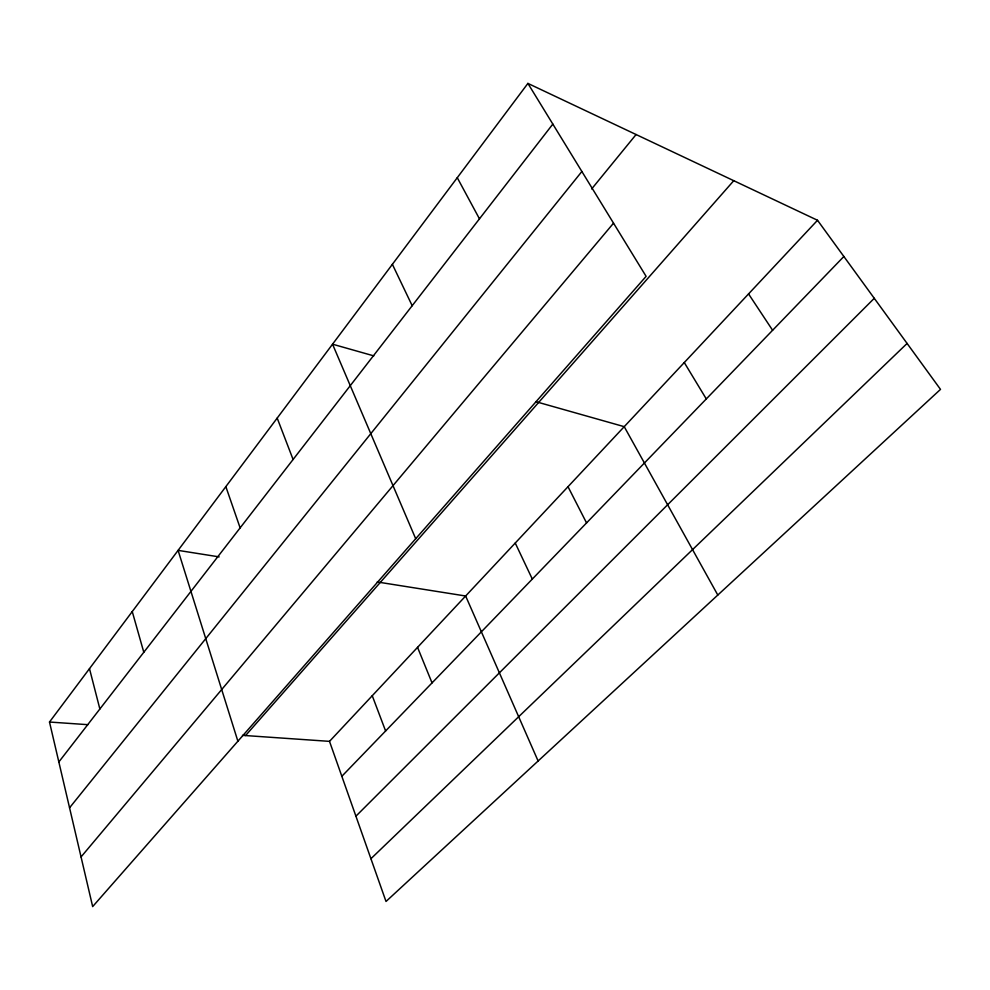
<?xml version="1.0" encoding="UTF-8"?>
<svg xmlns="http://www.w3.org/2000/svg" width="990" height="990" viewBox="0 0 990 990"><rect width="100%" height="100%" fill="white"/><g stroke="black" fill="none" stroke-linecap="round" stroke-linejoin="round"><path stroke-width="1.49" d="M527.905 83.408L646.111 276.346L92.664 906.593L49.5 722.032L527.905 83.408L817.517 220.275L940.5 389.379L386.013 901.469L329.509 741.362L817.517 220.275M58.843 761.966L552.828 124.097M69.56 807.791L581.873 171.493M591.661 188.954L636.087 134.529M81.056 856.932L613.528 223.171M245.557 735.558L733.763 180.687M341.835 776.296L843.864 256.497M355.917 816.181L874.269 298.312M370.928 858.714L907.1 343.443M49.5 722.032L87.862 724.68M242.501 735.347L329.509 741.362M219.149 556.887L178.089 550.378L237.885 741.225M377.239 581.971L465.647 596.005L538.115 761.001M373.787 355.868L332.541 344.198L415.701 538.733M535.689 401.631L624.22 426.665L717.799 595.052M748.551 293.906L772.608 330.276M684.276 362.538L706.291 398.933M457.269 177.693L479.469 218.84M568 486.696L586.55 522.918M392.374 264.318L412.186 305.712M515.245 543.04L532.311 579.076M417.545 647.349L432.036 682.902M277.188 418.089L293.089 459.496M372.252 695.723L385.605 730.979M225.844 486.622L240.125 527.88M132.252 611.56L143.798 652.274M89.484 668.646L99.866 709.001"/></g></svg>
